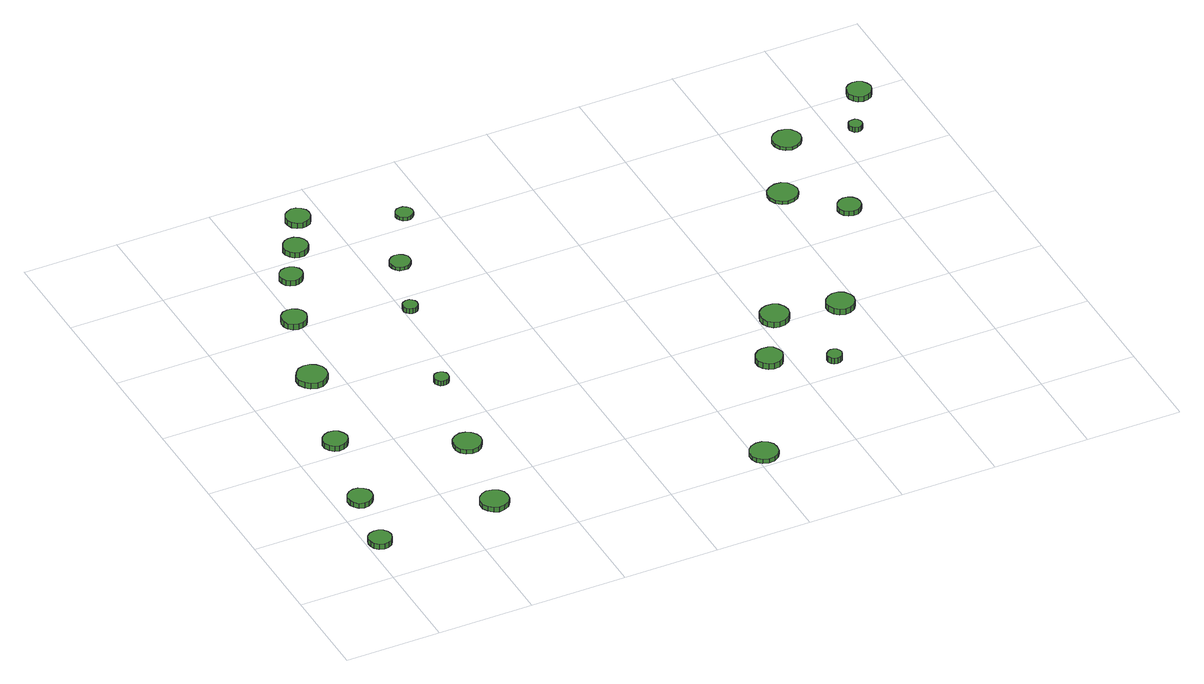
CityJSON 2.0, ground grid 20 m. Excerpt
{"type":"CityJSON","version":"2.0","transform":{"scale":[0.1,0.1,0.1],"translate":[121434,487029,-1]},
"CityObjects":{
"tree1":{"type":"SolitaryVegetationObject","attributes":{"function":"something"},"geometry":[{"type":"MultiSurface","lod":"1","boundaries":[[[0,1,2,3,4,5,6,7,8,9,10,11,12,13,14]],[[15,16,17,18,19,20,21,22,23,24,25,26,27,28,29]],[[0,29,28,1]],[[1,28,27,2]],[[2,27,26,3]],[[3,26,25,4]],[[4,25,24,5]],[[5,24,23,6]],[[6,23,22,7]],[[7,22,21,8]],[[8,21,20,9]],[[9,20,19,10]],[[10,19,18,11]],[[11,18,17,12]],[[12,17,16,13]],[[13,16,15,14]],[[14,15,29,0]]]}]},
"tree2":{"type":"SolitaryVegetationObject","attributes":{"function":"something"},"geometry":[{"type":"MultiSurface","lod":"1","boundaries":[[[30,31,32,33,34,35,36,37,38,39,40,41,42,43,44]],[[45,46,47,48,49,50,51,52,53,54,55,56,57,58,59]],[[30,59,58,31]],[[31,58,57,32]],[[32,57,56,33]],[[33,56,55,34]],[[34,55,54,35]],[[35,54,53,36]],[[36,53,52,37]],[[37,52,51,38]],[[38,51,50,39]],[[39,50,49,40]],[[40,49,48,41]],[[41,48,47,42]],[[42,47,46,43]],[[43,46,45,44]],[[44,45,59,30]]]}]},
"tree3":{"type":"SolitaryVegetationObject","attributes":{"function":"something"},"geometry":[{"type":"MultiSurface","lod":"1","boundaries":[[[60,61,62,63,64,65,66,67,68,69,70,71,72,73,74]],[[75,76,77,78,79,80,81,82,83,84,85,86,87,88,89]],[[60,89,88,61]],[[61,88,87,62]],[[62,87,86,63]],[[63,86,85,64]],[[64,85,84,65]],[[65,84,83,66]],[[66,83,82,67]],[[67,82,81,68]],[[68,81,80,69]],[[69,80,79,70]],[[70,79,78,71]],[[71,78,77,72]],[[72,77,76,73]],[[73,76,75,74]],[[74,75,89,60]]]}]},
"tree4":{"type":"SolitaryVegetationObject","attributes":{"function":"something"},"geometry":[{"type":"MultiSurface","lod":"1","boundaries":[[[90,91,92,93,94,95,96,97,98,99,100,101,102,103,104]],[[105,106,107,108,109,110,111,112,113,114,115,116,117,118,119]],[[90,119,118,91]],[[91,118,117,92]],[[92,117,116,93]],[[93,116,115,94]],[[94,115,114,95]],[[95,114,113,96]],[[96,113,112,97]],[[97,112,111,98]],[[98,111,110,99]],[[99,110,109,100]],[[100,109,108,101]],[[101,108,107,102]],[[102,107,106,103]],[[103,106,105,104]],[[104,105,119,90]]]}]},
"tree5":{"type":"SolitaryVegetationObject","attributes":{"function":"something"},"geometry":[{"type":"MultiSurface","lod":"1","boundaries":[[[120,121,122,123,124,125,126,127,128,129,130,131,132,133,134]],[[135,136,137,138,139,140,141,142,143,144,145,146,147,148,149]],[[120,149,148,121]],[[121,148,147,122]],[[122,147,146,123]],[[123,146,145,124]],[[124,145,144,125]],[[125,144,143,126]],[[126,143,142,127]],[[127,142,141,128]],[[128,141,140,129]],[[129,140,139,130]],[[130,139,138,131]],[[131,138,137,132]],[[132,137,136,133]],[[133,136,135,134]],[[134,135,149,120]]]}]},
"tree6":{"type":"SolitaryVegetationObject","attributes":{"function":"something"},"geometry":[{"type":"MultiSurface","lod":"1","boundaries":[[[150,151,152,153,154,155,156,157,158,159,160,161,162,163,164]],[[165,166,167,168,169,170,171,172,173,174,175,176,177,178,179]],[[150,179,178,151]],[[151,178,177,152]],[[152,177,176,153]],[[153,176,175,154]],[[154,175,174,155]],[[155,174,173,156]],[[156,173,172,157]],[[157,172,171,158]],[[158,171,170,159]],[[159,170,169,160]],[[160,169,168,161]],[[161,168,167,162]],[[162,167,166,163]],[[163,166,165,164]],[[164,165,179,150]]]}]},
"tree7":{"type":"SolitaryVegetationObject","attributes":{"function":"something"},"geometry":[{"type":"MultiSurface","lod":"1","boundaries":[[[180,181,182,183,184,185,186,187,188,189,190,191,192,193,194]],[[195,196,197,198,199,200,201,202,203,204,205,206,207,208,209]],[[180,209,208,181]],[[181,208,207,182]],[[182,207,206,183]],[[183,206,205,184]],[[184,205,204,185]],[[185,204,203,186]],[[186,203,202,187]],[[187,202,201,188]],[[188,201,200,189]],[[189,200,199,190]],[[190,199,198,191]],[[191,198,197,192]],[[192,197,196,193]],[[193,196,195,194]],[[194,195,209,180]]]}]},
"tree8":{"type":"SolitaryVegetationObject","attributes":{"function":"something"},"geometry":[{"type":"MultiSurface","lod":"1","boundaries":[[[210,211,212,213,214,215,216,217,218,219,220,221,222,223,224]],[[225,226,227,228,229,230,231,232,233,234,235,236,237,238,239]],[[210,239,238,211]],[[211,238,237,212]],[[212,237,236,213]],[[213,236,235,214]],[[214,235,234,215]],[[215,234,233,216]],[[216,233,232,217]],[[217,232,231,218]],[[218,231,230,219]],[[219,230,229,220]],[[220,229,228,221]],[[221,228,227,222]],[[222,227,226,223]],[[223,226,225,224]],[[224,225,239,210]]]}]},
"tree9":{"type":"SolitaryVegetationObject","attributes":{"function":"something"},"geometry":[{"type":"MultiSurface","lod":"1","boundaries":[[[240,241,242,243,244,245,246,247,248,249,250,251,252,253,254]],[[255,256,257,258,259,260,261,262,263,264,265,266,267,268,269]],[[240,269,268,241]],[[241,268,267,242]],[[242,267,266,243]],[[243,266,265,244]],[[244,265,264,245]],[[245,264,263,246]],[[246,263,262,247]],[[247,262,261,248]],[[248,261,260,249]],[[249,260,259,250]],[[250,259,258,251]],[[251,258,257,252]],[[252,257,256,253]],[[253,256,255,254]],[[254,255,269,240]]]}]},
"tree10":{"type":"SolitaryVegetationObject","attributes":{"function":"something"},"geometry":[{"type":"MultiSurface","lod":"1","boundaries":[[[270,271,272,273,274,275,276,277,278,279,280,281,282,283,284]],[[285,286,287,288,289,290,291,292,293,294,295,296,297,298,299]],[[270,299,298,271]],[[271,298,297,272]],[[272,297,296,273]],[[273,296,295,274]],[[274,295,294,275]],[[275,294,293,276]],[[276,293,292,277]],[[277,292,291,278]],[[278,291,290,279]],[[279,290,289,280]],[[280,289,288,281]],[[281,288,287,282]],[[282,287,286,283]],[[283,286,285,284]],[[284,285,299,270]]]}]},
"tree11":{"type":"SolitaryVegetationObject","attributes":{"function":"something"},"geometry":[{"type":"MultiSurface","lod":"1","boundaries":[[[300,301,302,303,304,305,306,307,308,309,310,311,312,313,314]],[[315,316,317,318,319,320,321,322,323,324,325,326,327,328,329]],[[300,329,328,301]],[[301,328,327,302]],[[302,327,326,303]],[[303,326,325,304]],[[304,325,324,305]],[[305,324,323,306]],[[306,323,322,307]],[[307,322,321,308]],[[308,321,320,309]],[[309,320,319,310]],[[310,319,318,311]],[[311,318,317,312]],[[312,317,316,313]],[[313,316,315,314]],[[314,315,329,300]]]}]},
"tree12":{"type":"SolitaryVegetationObject","attributes":{"function":"something"},"geometry":[{"type":"MultiSurface","lod":"1","boundaries":[[[330,331,332,333,334,335,336,337,338,339,340,341,342,343,344]],[[345,346,347,348,349,350,351,352,353,354,355,356,357,358,359]],[[330,359,358,331]],[[331,358,357,332]],[[332,357,356,333]],[[333,356,355,334]],[[334,355,354,335]],[[335,354,353,336]],[[336,353,352,337]],[[337,352,351,338]],[[338,351,350,339]],[[339,350,349,340]],[[340,349,348,341]],[[341,348,347,342]],[[342,347,346,343]],[[343,346,345,344]],[[344,345,359,330]]]}]},
"tree13":{"type":"SolitaryVegetationObject","attributes":{"function":"something"},"geometry":[{"type":"MultiSurface","lod":"1","boundaries":[[[360,361,362,363,364,365,366,367,368,369,370,371,372,373,374]],[[375,376,377,378,379,380,381,382,383,384,385,386,387,388,389]],[[360,389,388,361]],[[361,388,387,362]],[[362,387,386,363]],[[363,386,385,364]],[[364,385,384,365]],[[365,384,383,366]],[[366,383,382,367]],[[367,382,381,368]],[[368,381,380,369]],[[369,380,379,370]],[[370,379,378,371]],[[371,378,377,372]],[[372,377,376,373]],[[373,376,375,374]],[[374,375,389,360]]]}]},
"tree14":{"type":"SolitaryVegetationObject","attributes":{"function":"something"},"geometry":[{"type":"MultiSurface","lod":"1","boundaries":[[[390,391,392,393,394,395,396,397,398,399,400,401,402,403,404]],[[405,406,407,408,409,410,411,412,413,414,415,416,417,418,419]],[[390,419,418,391]],[[391,418,417,392]],[[392,417,416,393]],[[393,416,415,394]],[[394,415,414,395]],[[395,414,413,396]],[[396,413,412,397]],[[397,412,411,398]],[[398,411,410,399]],[[399,410,409,400]],[[400,409,408,401]],[[401,408,407,402]],[[402,407,406,403]],[[403,406,405,404]],[[404,405,419,390]]]}]},
"tree15":{"type":"SolitaryVegetationObject","attributes":{"function":"something"},"geometry":[{"type":"MultiSurface","lod":"1","boundaries":[[[420,421,422,423,424,425,426,427,428,429,430,431,432,433,434]],[[435,436,437,438,439,440,441,442,443,444,445,446,447,448,449]],[[420,449,448,421]],[[421,448,447,422]],[[422,447,446,423]],[[423,446,445,424]],[[424,445,444,425]],[[425,444,443,426]],[[426,443,442,427]],[[427,442,441,428]],[[428,441,440,429]],[[429,440,439,430]],[[430,439,438,431]],[[431,438,437,432]],[[432,437,436,433]],[[433,436,435,434]],[[434,435,449,420]]]}]},
"tree16":{"type":"SolitaryVegetationObject","attributes":{"function":"something"},"geometry":[{"type":"MultiSurface","lod":"1","boundaries":[[[450,451,452,453,454,455,456,457,458,459,460,461,462,463,464]],[[465,466,467,468,469,470,471,472,473,474,475,476,477,478,479]],[[450,479,478,451]],[[451,478,477,452]],[[452,477,476,453]],[[453,476,475,454]],[[454,475,474,455]],[[455,474,473,456]],[[456,473,472,457]],[[457,472,471,458]],[[458,471,470,459]],[[459,470,469,460]],[[460,469,468,461]],[[461,468,467,462]],[[462,467,466,463]],[[463,466,465,464]],[[464,465,479,450]]]}]},
"tree17":{"type":"SolitaryVegetationObject","attributes":{"function":"something"},"geometry":[{"type":"MultiSurface","lod":"1","boundaries":[[[480,481,482,483,484,485,486,487,488,489,490,491,492,493,494]],[[495,496,497,498,499,500,501,502,503,504,505,506,507,508,509]],[[480,509,508,481]],[[481,508,507,482]],[[482,507,506,483]],[[483,506,505,484]],[[484,505,504,485]],[[485,504,503,486]],[[486,503,502,487]],[[487,502,501,488]],[[488,501,500,489]],[[489,500,499,490]],[[490,499,498,491]],[[491,498,497,492]],[[492,497,496,493]],[[493,496,495,494]],[[494,495,509,480]]]}]},
"tree18":{"type":"SolitaryVegetationObject","attributes":{"function":"something"},"geometry":[{"type":"MultiSurface","lod":"1","boundaries":[[[510,511,512,513,514,515,516,517,518,519,520,521,522,523,524]],[[525,526,527,528,529,530,531,532,533,534,535,536,537,538,539]],[[510,539,538,511]],[[511,538,537,512]],[[512,537,536,513]],[[513,536,535,514]],[[514,535,534,515]],[[515,534,533,516]],[[516,533,532,517]],[[517,532,531,518]],[[518,531,530,519]],[[519,530,529,520]],[[520,529,528,521]],[[521,528,527,522]],[[522,527,526,523]],[[523,526,525,524]],[[524,525,539,510]]]}]},
"tree19":{"type":"SolitaryVegetationObject","attributes":{"function":"something"},"geometry":[{"type":"MultiSurface","lod":"1","boundaries":[[[540,541,542,543,544,545,546,547,548,549,550,551,552,553,554]],[[555,556,557,558,559,560,561,562,563,564,565,566,567,568,569]],[[540,569,568,541]],[[541,568,567,542]],[[542,567,566,543]],[[543,566,565,544]],[[544,565,564,545]],[[545,564,563,546]],[[546,563,562,547]],[[547,562,561,548]],[[548,561,560,549]],[[549,560,559,550]],[[550,559,558,551]],[[551,558,557,552]],[[552,557,556,553]],[[553,556,555,554]],[[554,555,569,540]]]}]},
"tree20":{"type":"SolitaryVegetationObject","attributes":{"function":"something"},"geometry":[{"type":"MultiSurface","lod":"1","boundaries":[[[570,571,572,573,574,575,576,577,578,579,580,581,582,583,584]],[[585,586,587,588,589,590,591,592,593,594,595,596,597,598,599]],[[570,599,598,571]],[[571,598,597,572]],[[572,597,596,573]],[[573,596,595,574]],[[574,595,594,575]],[[575,594,593,576]],[[576,593,592,577]],[[577,592,591,578]],[[578,591,590,579]],[[579,590,589,580]],[[580,589,588,581]],[[581,588,587,582]],[[582,587,586,583]],[[583,586,585,584]],[[584,585,599,570]]]}]},
"tree21":{"type":"SolitaryVegetationObject","attributes":{"function":"something"},"geometry":[{"type":"MultiSurface","lod":"1","boundaries":[[[600,601,602,603,604,605,606,607,608,609,610,611,612,613,614]],[[615,616,617,618,619,620,621,622,623,624,625,626,627,628,629]],[[600,629,628,601]],[[601,628,627,602]],[[602,627,626,603]],[[603,626,625,604]],[[604,625,624,605]],[[605,624,623,606]],[[606,623,622,607]],[[607,622,621,608]],[[608,621,620,609]],[[609,620,619,610]],[[610,619,618,611]],[[611,618,617,612]],[[612,617,616,613]],[[613,616,615,614]],[[614,615,629,600]]]}]},
"tree22":{"type":"SolitaryVegetationObject","attributes":{"function":"something"},"geometry":[{"type":"MultiSurface","lod":"1","boundaries":[[[630,631,632,633,634,635,636,637,638,639,640,641,642,643,644]],[[645,646,647,648,649,650,651,652,653,654,655,656,657,658,659]],[[630,659,658,631]],[[631,658,657,632]],[[632,657,656,633]],[[633,656,655,634]],[[634,655,654,635]],[[635,654,653,636]],[[636,653,652,637]],[[637,652,651,638]],[[638,651,650,639]],[[639,650,649,640]],[[640,649,648,641]],[[641,648,647,642]],[[642,647,646,643]],[[643,646,645,644]],[[644,645,659,630]]]}]},
"tree23":{"type":"SolitaryVegetationObject","attributes":{"function":"something"},"geometry":[{"type":"MultiSurface","lod":"1","boundaries":[[[660,661,662,663,664,665,666,667,668,669,670,671,672,673,674]],[[675,676,677,678,679,680,681,682,683,684,685,686,687,688,689]],[[660,689,688,661]],[[661,688,687,662]],[[662,687,686,663]],[[663,686,685,664]],[[664,685,684,665]],[[665,684,683,666]],[[666,683,682,667]],[[667,682,681,668]],[[668,681,680,669]],[[669,680,679,670]],[[670,679,678,671]],[[671,678,677,672]],[[672,677,676,673]],[[673,676,675,674]],[[674,675,689,660]]]}]},
"tree24":{"type":"SolitaryVegetationObject","attributes":{"function":"something"},"geometry":[{"type":"MultiSurface","lod":"1","boundaries":[[[690,691,692,693,694,695,696,697,698,699,700,701,702,703,704]],[[705,706,707,708,709,710,711,712,713,714,715,716,717,718,719]],[[690,719,718,691]],[[691,718,717,692]],[[692,717,716,693]],[[693,716,715,694]],[[694,715,714,695]],[[695,714,713,696]],[[696,713,712,697]],[[697,712,711,698]],[[698,711,710,699]],[[699,710,709,700]],[[700,709,708,701]],[[701,708,707,702]],[[702,707,706,703]],[[703,706,705,704]],[[704,705,719,690]]]}]}
},
"vertices":[
[52,114,18],[50,123,18],[44,131,18],[35,136,18],[26,137,18],[16,134,18],[9,128,18],[5,119,18],[5,109,18],[9,100,18],[16,93,18],[26,90,18],[35,91,18],[44,96,18],[50,104,18],[50,104,6],[44,96,6],[35,91,6],[26,90,6],[16,93,6],[9,100,6],[5,109,6],[5,119,6],[9,128,6],[16,134,6],[26,137,6],[35,136,6],[44,131,6],[50,123,6],[52,114,6],
[79,252,17],[77,262,17],[71,270,17],[61,276,17],[51,277,17],[41,274,17],[33,266,17],[29,257,17],[29,246,17],[33,237,17],[41,229,17],[51,226,17],[61,227,17],[71,233,17],[77,241,17],[77,241,6],[71,233,6],[61,227,6],[51,226,6],[41,229,6],[33,237,6],[29,246,6],[29,257,6],[33,266,6],[41,274,6],[51,277,6],[61,276,6],[71,270,6],[77,262,6],[79,252,6],
[118,437,18],[115,447,18],[109,456,18],[100,461,18],[90,462,18],[80,459,18],[72,452,18],[67,442,18],[67,432,18],[72,422,18],[80,415,18],[90,412,18],[100,413,18],[109,418,18],[115,427,18],[115,427,6],[109,418,6],[100,413,6],[90,412,6],[80,415,6],[72,422,6],[67,432,6],[67,442,6],[72,452,6],[80,459,6],[90,462,6],[100,461,6],[109,456,6],[115,447,6],[118,437,6],
[311,128,17],[309,139,17],[302,149,17],[291,155,17],[279,157,17],[268,153,17],[259,145,17],[254,134,17],[254,121,17],[259,110,17],[268,102,17],[279,98,17],[291,100,17],[302,106,17],[309,116,17],[309,116,6],[302,106,6],[291,100,6],[279,98,6],[268,102,6],[259,110,6],[254,121,6],[254,134,6],[259,145,6],[268,153,6],[279,157,6],[291,155,6],[302,149,6],[309,139,6],[311,128,6],
[173,638,23],[171,651,23],[163,661,23],[152,668,23],[139,669,23],[126,665,23],[117,656,23],[111,645,23],[111,632,23],[117,620,23],[126,611,23],[139,607,23],[152,608,23],[163,615,23],[171,625,23],[171,625,10],[163,615,10],[152,608,10],[139,607,10],[126,611,10],[117,620,10],[111,632,10],[111,645,10],[117,656,10],[126,665,10],[139,669,10],[152,668,10],[163,661,10],[171,651,10],[173,638,10],
[348,319,16],[345,330,16],[338,340,16],[328,346,16],[316,348,16],[304,344,16],[295,336,16],[291,325,16],[291,313,16],[295,302,16],[304,294,16],[316,290,16],[328,291,16],[338,297,16],[345,307,16],[345,307,6],[338,297,6],[328,291,6],[316,290,6],[304,294,6],[295,302,6],[291,313,6],[291,325,6],[295,336,6],[304,344,6],[316,348,6],[328,346,6],[338,340,6],[345,330,6],[348,319,6],
[220,820,22],[218,831,22],[212,839,22],[202,845,22],[192,846,22],[181,843,22],[173,835,22],[169,826,22],[169,815,22],[173,805,22],[181,798,22],[192,795,22],[202,796,22],[212,801,22],[218,810,22],[218,810,9],[212,801,9],[202,796,9],[192,795,9],[181,798,9],[173,805,9],[169,815,9],[169,826,9],[173,835,9],[181,843,9],[192,846,9],[202,845,9],[212,839,9],[218,831,9],[220,820,9],
[381,526,17],[380,533,17],[376,538,17],[371,541,17],[364,541,17],[358,540,17],[354,535,17],[351,530,17],[351,523,17],[354,518,17],[358,513,17],[364,511,17],[371,512,17],[376,515,17],[380,520,17],[380,520,6],[376,515,6],[371,512,6],[364,511,6],[358,513,6],[354,518,6],[351,523,6],[351,530,6],[354,535,6],[358,540,6],[364,541,6],[371,541,6],[376,538,6],[380,533,6],[381,526,6],
[277,951,18],[275,961,18],[269,969,18],[260,973,18],[251,974,18],[241,971,18],[234,965,18],[230,956,18],[230,946,18],[234,937,18],[241,931,18],[251,928,18],[260,929,18],[269,934,18],[275,942,18],[275,942,6],[269,934,6],[260,929,6],[251,928,6],[241,931,6],[234,937,6],[230,946,6],[230,956,6],[234,965,6],[241,971,6],[251,974,6],[260,973,6],[269,969,6],[275,961,6],[277,951,6],
[327,1030,19],[325,1040,19],[319,1048,19],[310,1054,19],[299,1055,19],[289,1052,19],[282,1045,19],[277,1035,19],[277,1025,19],[282,1015,19],[289,1008,19],[299,1005,19],[310,1006,19],[319,1011,19],[325,1020,19],[325,1020,6],[319,1011,6],[310,1006,6],[299,1005,6],[289,1008,6],[282,1015,6],[277,1025,6],[277,1035,6],[282,1045,6],[289,1052,6],[299,1055,6],[310,1054,6],[319,1048,6],[325,1040,6],[327,1030,6],
[431,762,17],[430,768,17],[426,773,17],[421,777,17],[414,777,17],[408,775,17],[403,771,17],[401,765,17],[401,759,17],[403,753,17],[408,749,17],[414,747,17],[421,747,17],[426,750,17],[430,756,17],[430,756,6],[426,750,6],[421,747,6],[414,747,6],[408,749,6],[403,753,6],[401,759,6],[401,765,6],[403,771,6],[408,775,6],[414,777,6],[421,777,6],[426,773,6],[430,768,6],[431,762,6],
[373,1113,19],[371,1123,19],[365,1131,19],[356,1137,19],[346,1138,19],[336,1134,19],[328,1128,19],[324,1118,19],[324,1108,19],[328,1098,19],[336,1091,19],[346,1088,19],[356,1089,19],[365,1094,19],[371,1103,19],[371,1103,6],[365,1094,6],[356,1089,6],[346,1088,6],[336,1091,6],[328,1098,6],[324,1108,6],[324,1118,6],[328,1128,6],[336,1134,6],[346,1138,6],[356,1137,6],[365,1131,6],[371,1123,6],[373,1113,6],
[484,900,14],[483,908,14],[477,915,14],[470,920,14],[461,921,14],[453,918,14],[446,912,14],[442,904,14],[442,895,14],[446,887,14],[453,881,14],[461,879,14],[470,879,14],[477,884,14],[483,891,14],[483,891,6],[477,884,6],[470,879,6],[461,879,6],[453,881,6],[446,887,6],[442,895,6],[442,904,6],[446,912,6],[453,918,6],[461,921,6],[470,920,6],[477,915,6],[483,908,6],[484,900,6],
[848,36,15],[846,48,15],[839,58,15],[828,64,15],[816,65,15],[804,61,15],[795,53,15],[790,42,15],[790,30,15],[795,19,15],[804,11,15],[816,7,15],[828,8,15],[839,14,15],[846,24,15],[846,24,6],[839,14,6],[828,8,6],[816,7,6],[804,11,6],[795,19,6],[790,30,6],[790,42,6],[795,53,6],[804,61,6],[816,65,6],[828,64,6],[839,58,6],[846,48,6],[848,36,6],
[558,1037,14],[557,1044,14],[552,1050,14],[546,1054,14],[539,1055,14],[531,1053,14],[526,1048,14],[523,1041,14],[523,1033,14],[526,1027,14],[531,1022,14],[539,1019,14],[546,1020,14],[552,1024,14],[557,1030,14],[557,1030,6],[552,1024,6],[546,1020,6],[539,1019,6],[531,1022,6],[526,1027,6],[523,1033,6],[523,1041,6],[526,1048,6],[531,1053,6],[539,1055,6],[546,1054,6],[552,1050,6],[557,1044,6],[558,1037,6],
[986,292,27],[983,303,27],[977,313,27],[967,318,27],[955,319,27],[945,316,27],[936,308,27],[931,298,27],[931,286,27],[936,276,27],[945,268,27],[955,265,27],[967,266,27],[977,272,27],[983,281,27],[983,281,14],[977,272,14],[967,266,14],[955,265,14],[945,268,14],[936,276,14],[931,286,14],[931,298,14],[936,308,14],[945,316,14],[955,319,14],[967,318,14],[977,313,14],[983,303,14],[986,292,14],
[1090,242,26],[1088,249,26],[1085,254,26],[1079,257,26],[1073,258,26],[1067,256,26],[1062,251,26],[1059,246,26],[1059,239,26],[1062,233,26],[1067,229,26],[1073,227,26],[1079,228,26],[1085,231,26],[1088,236,26],[1088,236,13],[1085,231,13],[1079,228,13],[1073,227,13],[1067,229,13],[1062,233,13],[1059,239,13],[1059,246,13],[1062,251,13],[1067,256,13],[1073,258,13],[1079,257,13],[1085,254,13],[1088,249,13],[1090,242,13],
[1062,418,20],[1059,431,20],[1052,441,20],[1041,447,20],[1029,448,20],[1017,444,20],[1008,436,20],[1003,425,20],[1003,412,20],[1008,401,20],[1017,392,20],[1029,389,20],[1041,390,20],[1052,396,20],[1059,406,20],[1059,406,7],[1052,396,7],[1041,390,7],[1029,389,7],[1017,392,7],[1008,401,7],[1003,412,7],[1003,425,7],[1008,436,7],[1017,444,7],[1029,448,7],[1041,447,7],[1052,441,7],[1059,431,7],[1062,418,7],
[1193,398,20],[1190,409,20],[1183,419,20],[1173,425,20],[1161,426,20],[1150,422,20],[1141,414,20],[1136,404,20],[1136,392,20],[1141,381,20],[1150,373,20],[1161,369,20],[1173,370,20],[1183,376,20],[1190,386,20],[1190,386,7],[1183,376,7],[1173,370,7],[1161,369,7],[1150,373,7],[1141,381,7],[1136,392,7],[1136,404,7],[1141,414,7],[1150,422,7],[1161,426,7],[1173,425,7],[1183,419,7],[1190,409,7],[1193,398,7],
[1256,770,13],[1253,782,13],[1246,793,13],[1235,799,13],[1222,800,13],[1210,796,13],[1200,788,13],[1195,776,13],[1195,763,13],[1200,752,13],[1210,743,13],[1222,739,13],[1235,741,13],[1246,747,13],[1253,757,13],[1253,757,6],[1246,747,6],[1235,741,6],[1222,739,6],[1210,743,6],[1200,752,6],[1195,763,6],[1195,776,6],[1200,788,6],[1210,796,6],[1222,800,6],[1235,799,6],[1246,793,6],[1253,782,6],[1256,770,6],
[1344,672,17],[1342,682,17],[1336,690,17],[1328,695,17],[1318,696,17],[1309,693,17],[1301,686,17],[1297,677,17],[1297,667,17],[1301,658,17],[1309,652,17],[1318,649,17],[1328,650,17],[1336,655,17],[1342,663,17],[1342,663,6],[1336,655,6],[1328,650,6],[1318,649,6],[1309,652,6],[1301,658,6],[1297,667,6],[1297,677,6],[1301,686,6],[1309,693,6],[1318,696,6],[1328,695,6],[1336,690,6],[1342,682,6],[1344,672,6],
[1339,922,13],[1336,934,13],[1329,944,13],[1318,950,13],[1306,951,13],[1294,947,13],[1285,939,13],[1280,928,13],[1280,916,13],[1285,904,13],[1294,896,13],[1306,892,13],[1318,894,13],[1329,900,13],[1336,910,13],[1336,910,6],[1329,900,6],[1318,894,6],[1306,892,6],[1294,896,6],[1285,904,6],[1280,916,6],[1280,928,6],[1285,939,6],[1294,947,6],[1306,951,6],[1318,950,6],[1329,944,6],[1336,934,6],[1339,922,6],
[1461,901,17],[1460,906,17],[1457,911,17],[1452,914,17],[1446,914,17],[1440,913,17],[1436,909,17],[1434,904,17],[1434,898,17],[1436,893,17],[1440,889,17],[1446,887,17],[1452,888,17],[1457,891,17],[1460,895,17],[1460,895,6],[1457,891,6],[1452,888,6],[1446,887,6],[1440,889,6],[1436,893,6],[1434,898,6],[1434,904,6],[1436,909,6],[1440,913,6],[1446,914,6],[1452,914,6],[1457,911,6],[1460,906,6],[1461,901,6],
[1528,996,18],[1525,1006,18],[1519,1015,18],[1510,1020,18],[1500,1021,18],[1490,1018,18],[1482,1011,18],[1478,1001,18],[1478,991,18],[1482,981,18],[1490,974,18],[1500,971,18],[1510,972,18],[1519,977,18],[1525,986,18],[1525,986,6],[1519,977,6],[1510,972,6],[1500,971,6],[1490,974,6],[1482,981,6],[1478,991,6],[1478,1001,6],[1482,1011,6],[1490,1018,6],[1500,1021,6],[1510,1020,6],[1519,1015,6],[1525,1006,6],[1528,996,6]
]}
